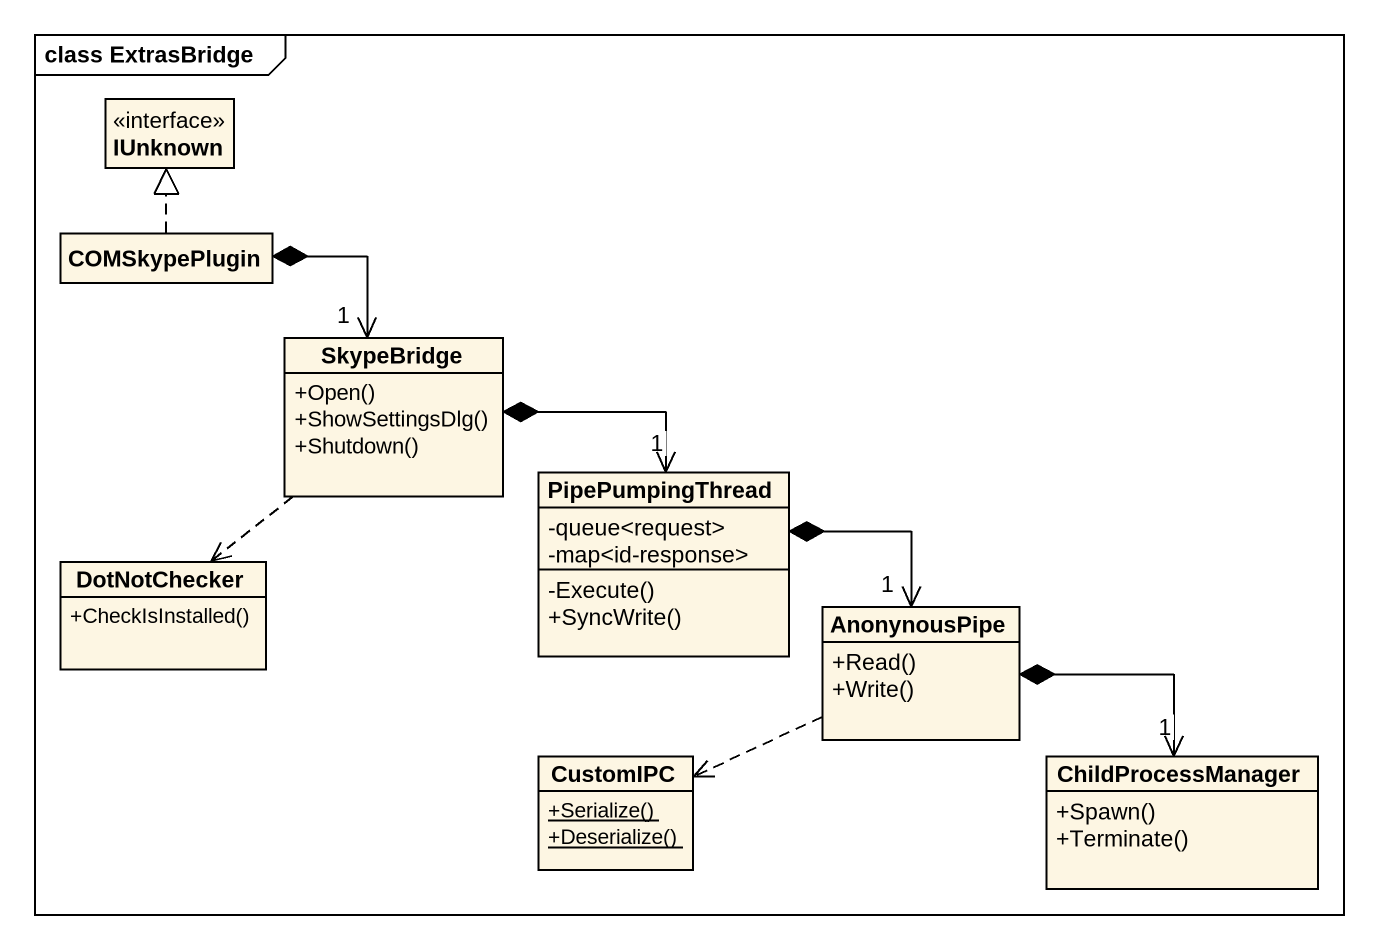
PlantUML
@startuml
mainframe class ExtrasBridge
hide circle
hide empty members
skinparam classAttributeIconSize 0
interface IUnknown
class COMSkypePlugin
class SkypeBridge {
  +Open()
  +ShowSettingsDlg()
  +Shutdown()
}
class PipePumpingThread {
  -queue<request>
  -map<id-response>
  -Execute()
  +SyncWrite()
}
class DotNotChecker {
  +CheckIsInstalled()
}
class AnonynousPipe {
  +Read()
  +Write()
}
class CustomIPC {
  {static} +Serialize()
  {static} +Deserialize()
}
class ChildProcessManager {
  +Spawn()
  +Terminate()
}
COMSkypePlugin .up.|> IUnknown
COMSkypePlugin *--> "1" SkypeBridge
SkypeBridge *-right-> "1" PipePumpingThread
SkypeBridge ..> DotNotChecker
PipePumpingThread *-right-> "1" AnonynousPipe
AnonynousPipe .left.> CustomIPC
AnonynousPipe *-right-> "1" ChildProcessManager
@enduml
